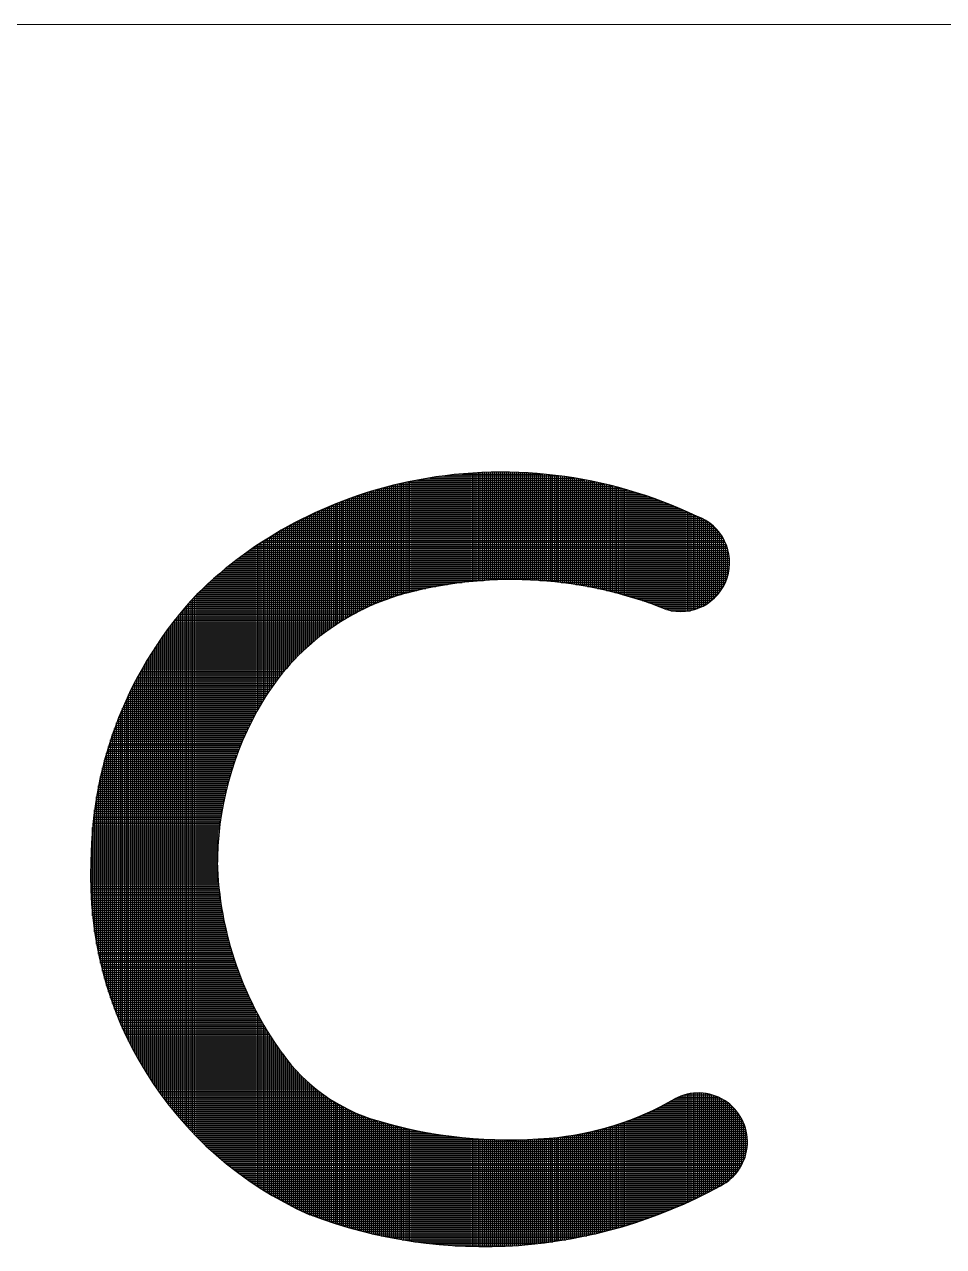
# Model space of a CAD drawing. Header units: inches. Extents: x 1128 to 1969, y -3 to 591.
# Drawn here: x 1824.19 to 1832.13, y 96.87 to 107.43 of the extents above; entities that cross this region are included whole.
import ezdxf

# ---------------------------------------------------------------- set-up
doc = ezdxf.new("R2010")
doc.units = ezdxf.units.IN
doc.header["$MEASUREMENT"] = 0
doc.layers.add('BG 0 -1', color=7, linetype='Continuous')
doc.layers.add('BG ÇÑ±¹Áö¿ª³\xad¹æ±â¼úÁÖ½ÄÈ¸»ç CI', color=7, linetype='Continuous')

msp = doc.modelspace()

# ---------------------------------------------------------------- linework, layer by layer
at = {"layer": 'BG 0 -1', "color": 7, "linetype": 'Continuous', "lineweight": 9}
msp.add_line((1795.093, 107.434), (1944.36, 107.434), dxfattribs=at)
at = {"layer": 'BG ÇÑ±¹Áö¿ª³\xad¹æ±â¼úÁÖ½ÄÈ¸»ç CI', "color": 242, "linetype": 'Continuous', "lineweight": 25, "true_color": 0xd51c29}
for p, q in [((1827.541, 102.532), (1827.541, 103.487)), ((1827.558, 102.536), (1827.558, 103.49)), ((1827.576, 102.541), (1827.576, 103.494)), ((1827.593, 103.497), (1829.038, 103.497)), ((1827.593, 102.545), (1827.593, 103.497)), ((1827.61, 102.549), (1827.61, 103.5)), ((1827.628, 102.553), (1827.628, 103.503)), ((1827.645, 102.556), (1827.645, 103.506)), ((1827.662, 102.56), (1827.662, 103.509)), ((1827.68, 102.564), (1827.68, 103.512)), ((1827.693, 103.514), (1828.939, 103.514)), ((1827.697, 102.567), (1827.697, 103.515)), ((1827.714, 102.571), (1827.714, 103.518)), ((1827.732, 102.574), (1827.732, 103.521)), ((1827.749, 102.577), (1827.749, 103.523)), ((1827.767, 102.58), (1827.767, 103.526)), ((1827.784, 102.583), (1827.784, 103.528)), ((1827.801, 102.586), (1827.801, 103.53)), ((1827.813, 103.532), (1828.819, 103.532)), ((1827.819, 102.589), (1827.819, 103.533)), ((1827.836, 102.592), (1827.836, 103.535)), ((1827.853, 102.595), (1827.853, 103.537)), ((1827.871, 102.598), (1827.871, 103.539)), ((1827.888, 102.6), (1827.888, 103.541)), ((1827.905, 102.603), (1827.905, 103.543)), ((1827.923, 102.605), (1827.923, 103.545)), ((1827.94, 102.607), (1827.94, 103.546)), ((1827.958, 102.609), (1827.958, 103.548)), ((1827.972, 103.549), (1828.659, 103.549)), ((1827.975, 102.612), (1827.975, 103.549)), ((1827.992, 102.614), (1827.992, 103.551)), ((1828.01, 102.616), (1828.01, 103.552)), ((1828.027, 102.617), (1828.027, 103.554)), ((1828.044, 102.619), (1828.044, 103.555)), ((1828.062, 102.621), (1828.062, 103.556)), ((1828.079, 102.623), (1828.079, 103.557)), ((1828.096, 102.624), (1828.096, 103.558)), ((1828.114, 102.626), (1828.114, 103.559)), ((1828.131, 102.627), (1828.131, 103.56)), ((1828.149, 102.628), (1828.149, 103.561)), ((1828.166, 102.629), (1828.166, 103.561)), ((1828.183, 102.63), (1828.183, 103.562)), ((1828.201, 102.631), (1828.201, 103.563)), ((1828.218, 102.632), (1828.218, 103.563)), ((1828.235, 102.633), (1828.235, 103.563)), ((1828.253, 102.634), (1828.253, 103.564)), ((1828.27, 102.635), (1828.27, 103.564)), ((1828.287, 102.635), (1828.287, 103.564)), ((1828.305, 102.636), (1828.305, 103.564)), ((1828.322, 102.636), (1828.322, 103.564)), ((1828.34, 102.637), (1828.34, 103.564)), ((1828.357, 102.637), (1828.357, 103.564)), ((1828.374, 102.637), (1828.374, 103.564)), ((1828.392, 102.637), (1828.392, 103.564)), ((1828.409, 102.637), (1828.409, 103.563)), ((1828.426, 102.637), (1828.426, 103.563)), ((1828.444, 102.637), (1828.444, 103.562)), ((1828.461, 102.637), (1828.461, 103.562)), ((1828.478, 102.636), (1828.478, 103.561)), ((1828.496, 102.636), (1828.496, 103.56)), ((1828.513, 102.635), (1828.513, 103.559)), ((1828.531, 102.635), (1828.531, 103.558)), ((1828.548, 102.634), (1828.548, 103.557)), ((1828.565, 102.633), (1828.565, 103.556)), ((1828.583, 102.633), (1828.583, 103.555)), ((1828.6, 102.632), (1828.6, 103.554)), ((1828.617, 102.631), (1828.617, 103.553)), ((1828.635, 102.629), (1828.635, 103.551)), ((1828.652, 102.628), (1828.652, 103.55)), ((1828.669, 102.627), (1828.669, 103.548)), ((1828.687, 102.626), (1828.687, 103.547)), ((1828.704, 102.624), (1828.704, 103.545)), ((1828.722, 102.623), (1828.722, 103.543)), ((1828.739, 102.621), (1828.739, 103.541)), ((1828.756, 102.619), (1828.756, 103.539)), ((1828.774, 102.618), (1828.774, 103.537)), ((1828.791, 102.616), (1828.791, 103.535)), ((1828.808, 102.614), (1828.808, 103.533)), ((1828.826, 102.612), (1828.826, 103.531)), ((1828.843, 102.61), (1828.843, 103.529)), ((1828.86, 102.608), (1828.86, 103.526)), ((1828.878, 102.605), (1828.878, 103.524)), ((1828.895, 102.603), (1828.895, 103.521)), ((1828.913, 102.6), (1828.913, 103.519)), ((1828.93, 102.598), (1828.93, 103.516)), ((1828.947, 102.595), (1828.947, 103.513)), ((1828.965, 102.593), (1828.965, 103.51)), ((1828.982, 102.59), (1828.982, 103.507)), ((1828.999, 102.587), (1828.999, 103.504)), ((1829.017, 102.584), (1829.017, 103.501)), ((1829.034, 102.581), (1829.034, 103.498)), ((1829.052, 102.578), (1829.052, 103.495)), ((1829.069, 102.574), (1829.069, 103.491)), ((1829.086, 102.571), (1829.086, 103.488)), ((1827.141, 102.392), (1827.141, 103.385)), ((1827.159, 102.4), (1827.159, 103.39)), ((1827.168, 103.393), (1829.462, 103.393)), ((1827.176, 102.408), (1827.176, 103.395)), ((1827.194, 102.415), (1827.194, 103.401)), ((1827.211, 102.423), (1827.211, 103.406)), ((1827.226, 103.41), (1829.404, 103.41)), ((1827.228, 102.43), (1827.228, 103.411)), ((1827.246, 102.437), (1827.246, 103.416)), ((1827.263, 102.444), (1827.263, 103.421)), ((1827.28, 102.451), (1827.28, 103.426)), ((1827.288, 103.428), (1829.342, 103.428)), ((1827.298, 102.458), (1827.298, 103.43)), ((1827.315, 102.464), (1827.315, 103.435)), ((1827.332, 102.47), (1827.332, 103.439)), ((1827.35, 102.476), (1827.35, 103.444)), ((1827.354, 103.445), (1829.275, 103.445)), ((1827.367, 102.482), (1827.367, 103.448)), ((1827.385, 102.488), (1827.385, 103.452)), ((1827.402, 102.494), (1827.402, 103.457)), ((1827.419, 102.499), (1827.419, 103.461)), ((1827.426, 103.462), (1829.204, 103.462)), ((1827.437, 102.504), (1827.437, 103.465)), ((1827.454, 102.509), (1827.454, 103.469)), ((1827.471, 102.514), (1827.471, 103.472)), ((1827.489, 102.519), (1827.489, 103.476)), ((1827.506, 103.48), (1829.126, 103.48)), ((1827.506, 102.523), (1827.506, 103.48)), ((1827.523, 102.528), (1827.523, 103.483)), ((1829.104, 102.568), (1829.104, 103.484)), ((1829.121, 102.564), (1829.121, 103.481)), ((1829.138, 102.561), (1829.138, 103.477)), ((1829.156, 102.557), (1829.156, 103.473)), ((1829.173, 102.553), (1829.173, 103.469)), ((1829.19, 102.549), (1829.19, 103.465)), ((1829.208, 102.545), (1829.208, 103.461)), ((1829.225, 102.541), (1829.225, 103.457)), ((1829.243, 102.537), (1829.243, 103.453)), ((1829.26, 102.533), (1829.26, 103.449)), ((1829.277, 102.528), (1829.277, 103.445)), ((1829.295, 102.524), (1829.295, 103.44)), ((1829.312, 102.52), (1829.312, 103.436)), ((1829.329, 102.515), (1829.329, 103.431)), ((1829.347, 102.51), (1829.347, 103.426)), ((1829.364, 102.505), (1829.364, 103.422)), ((1829.381, 102.501), (1829.381, 103.417)), ((1829.399, 102.496), (1829.399, 103.412)), ((1829.416, 102.49), (1829.416, 103.407)), ((1829.434, 102.485), (1829.434, 103.402)), ((1829.451, 102.48), (1829.451, 103.396)), ((1829.468, 102.475), (1829.468, 103.391)), ((1829.486, 102.469), (1829.486, 103.386)), ((1829.503, 102.464), (1829.503, 103.38)), ((1826.846, 102.222), (1826.846, 103.277)), ((1826.864, 102.234), (1826.864, 103.284)), ((1826.875, 103.289), (1829.76, 103.289)), ((1826.881, 102.245), (1826.881, 103.291)), ((1826.898, 102.257), (1826.898, 103.298)), ((1826.916, 102.268), (1826.916, 103.305)), ((1826.919, 103.306), (1829.715, 103.306)), ((1826.933, 102.279), (1826.933, 103.312)), ((1826.95, 102.289), (1826.95, 103.318)), ((1826.964, 103.323), (1829.669, 103.323)), ((1826.968, 102.3), (1826.968, 103.325)), ((1826.985, 102.31), (1826.985, 103.331)), ((1827.002, 102.32), (1827.002, 103.337)), ((1827.012, 103.341), (1829.621, 103.341)), ((1827.02, 102.33), (1827.02, 103.344)), ((1827.037, 102.339), (1827.037, 103.35)), ((1827.055, 102.348), (1827.055, 103.356)), ((1827.061, 103.358), (1829.57, 103.358)), ((1827.072, 102.357), (1827.072, 103.362)), ((1827.089, 102.366), (1827.089, 103.368)), ((1827.107, 102.375), (1827.107, 103.373)), ((1827.113, 103.376), (1829.518, 103.376)), ((1827.124, 102.384), (1827.124, 103.379)), ((1829.52, 102.458), (1829.52, 103.375)), ((1829.538, 102.452), (1829.538, 103.369)), ((1829.555, 102.446), (1829.555, 103.363)), ((1829.572, 102.44), (1829.572, 103.357)), ((1829.59, 102.434), (1829.59, 103.352)), ((1829.607, 102.428), (1829.607, 103.346)), ((1829.625, 102.422), (1829.625, 103.339)), ((1829.642, 102.416), (1829.642, 103.333)), ((1829.659, 102.409), (1829.659, 103.327)), ((1829.677, 102.403), (1829.677, 103.321)), ((1829.694, 102.396), (1829.694, 103.314)), ((1829.711, 102.389), (1829.711, 103.308)), ((1829.729, 102.382), (1829.729, 103.301)), ((1829.746, 102.376), (1829.746, 103.294)), ((1829.763, 102.372), (1829.763, 103.287)), ((1829.781, 102.368), (1829.781, 103.28)), ((1826.62, 102.041), (1826.62, 103.175)), ((1826.638, 102.057), (1826.638, 103.183)), ((1826.641, 103.185), (1829.999, 103.185)), ((1826.655, 102.072), (1826.655, 103.192)), ((1826.673, 102.088), (1826.673, 103.2)), ((1826.677, 103.202), (1829.962, 103.202)), ((1826.69, 102.102), (1826.69, 103.208)), ((1826.707, 102.117), (1826.707, 103.216)), ((1826.714, 103.219), (1829.924, 103.219)), ((1826.725, 102.131), (1826.725, 103.224)), ((1826.742, 102.145), (1826.742, 103.232)), ((1826.752, 103.237), (1829.885, 103.237)), ((1826.759, 102.158), (1826.759, 103.24)), ((1826.777, 102.172), (1826.777, 103.247)), ((1826.792, 103.254), (1829.845, 103.254)), ((1826.794, 102.185), (1826.794, 103.255)), ((1826.811, 102.197), (1826.811, 103.262)), ((1826.829, 102.21), (1826.829, 103.27)), ((1826.833, 103.271), (1829.803, 103.271)), ((1829.798, 102.365), (1829.798, 103.273)), ((1829.816, 102.363), (1829.816, 103.266)), ((1829.833, 102.361), (1829.833, 103.259)), ((1829.85, 102.36), (1829.85, 103.252)), ((1829.868, 102.36), (1829.868, 103.244)), ((1829.885, 102.361), (1829.885, 103.237)), ((1829.902, 102.362), (1829.902, 103.229)), ((1829.92, 102.364), (1829.92, 103.221)), ((1829.937, 102.367), (1829.937, 103.213)), ((1829.954, 102.37), (1829.954, 103.206)), ((1829.972, 102.375), (1829.972, 103.197)), ((1829.989, 102.38), (1829.989, 103.189)), ((1830.007, 102.386), (1830.007, 103.181)), ((1830.024, 102.392), (1830.024, 103.175)), ((1826.412, 103.063), (1830.18, 103.063)), ((1826.412, 101.819), (1826.412, 103.063)), ((1826.429, 101.84), (1826.429, 103.073)), ((1826.442, 103.08), (1830.164, 103.08)), ((1826.447, 101.86), (1826.447, 103.083)), ((1826.464, 101.881), (1826.464, 103.093)), ((1826.473, 103.098), (1830.146, 103.098)), ((1826.482, 101.9), (1826.482, 103.102)), ((1826.499, 101.919), (1826.499, 103.112)), ((1826.505, 103.115), (1830.125, 103.115)), ((1826.516, 101.938), (1826.516, 103.121)), ((1826.534, 101.956), (1826.534, 103.13)), ((1826.538, 103.132), (1830.102, 103.132)), ((1826.551, 101.974), (1826.551, 103.139)), ((1826.568, 101.991), (1826.568, 103.148)), ((1826.571, 103.15), (1830.074, 103.15)), ((1826.586, 102.008), (1826.586, 103.157)), ((1826.603, 102.025), (1826.603, 103.166)), ((1826.606, 103.167), (1830.041, 103.167)), ((1830.041, 102.4), (1830.041, 103.167)), ((1830.059, 102.409), (1830.059, 103.158)), ((1830.076, 102.418), (1830.076, 103.149)), ((1830.093, 102.429), (1830.093, 103.138)), ((1830.111, 102.441), (1830.111, 103.126)), ((1830.128, 102.454), (1830.128, 103.113)), ((1830.145, 102.469), (1830.145, 103.098)), ((1830.163, 102.486), (1830.163, 103.081)), ((1826.242, 102.959), (1830.247, 102.959)), ((1826.256, 101.596), (1826.256, 102.968)), ((1826.269, 102.976), (1830.239, 102.976)), ((1826.273, 101.624), (1826.273, 102.979)), ((1826.291, 101.651), (1826.291, 102.99)), ((1826.297, 102.994), (1830.23, 102.994)), ((1826.308, 101.678), (1826.308, 103.001)), ((1826.325, 103.011), (1830.219, 103.011)), ((1826.325, 101.703), (1826.325, 103.011)), ((1826.343, 101.727), (1826.343, 103.022)), ((1826.353, 103.028), (1830.207, 103.028)), ((1826.36, 101.751), (1826.36, 103.032)), ((1826.377, 101.774), (1826.377, 103.043)), ((1826.382, 103.046), (1830.194, 103.046)), ((1826.395, 101.797), (1826.395, 103.053)), ((1830.18, 102.504), (1830.18, 103.063)), ((1830.198, 102.525), (1830.198, 103.042)), ((1830.215, 102.55), (1830.215, 103.017)), ((1830.232, 102.578), (1830.232, 102.989)), ((1826.091, 102.855), (1830.279, 102.855)), ((1826.1, 101.3), (1826.1, 102.861)), ((1826.115, 102.872), (1830.276, 102.872)), ((1826.117, 101.337), (1826.117, 102.873)), ((1826.134, 101.374), (1826.134, 102.886)), ((1826.14, 102.889), (1830.272, 102.889)), ((1826.152, 101.409), (1826.152, 102.898)), ((1826.165, 102.907), (1830.267, 102.907)), ((1826.169, 101.443), (1826.169, 102.91)), ((1826.186, 101.475), (1826.186, 102.922)), ((1826.19, 102.924), (1830.261, 102.924)), ((1826.204, 101.507), (1826.204, 102.933)), ((1826.216, 102.941), (1830.255, 102.941)), ((1826.221, 101.538), (1826.221, 102.945)), ((1826.238, 101.567), (1826.238, 102.956)), ((1830.25, 102.614), (1830.25, 102.953)), ((1830.267, 102.661), (1830.267, 102.906)), ((1825.954, 102.75), (1830.284, 102.75)), ((1825.961, 100.918), (1825.961, 102.756)), ((1825.976, 102.768), (1830.285, 102.768)), ((1825.978, 100.977), (1825.978, 102.769)), ((1825.995, 101.032), (1825.995, 102.783)), ((1825.998, 102.785), (1830.285, 102.785)), ((1826.013, 101.083), (1826.013, 102.796)), ((1826.021, 102.803), (1830.285, 102.803)), ((1826.03, 101.131), (1826.03, 102.81)), ((1826.044, 102.82), (1830.284, 102.82)), ((1826.047, 101.176), (1826.047, 102.823)), ((1826.065, 101.219), (1826.065, 102.836)), ((1826.067, 102.837), (1830.282, 102.837)), ((1826.082, 101.26), (1826.082, 102.848)), ((1830.284, 102.757), (1830.284, 102.811)), ((1825.83, 102.646), (1830.262, 102.646)), ((1825.839, 97.674), (1825.839, 102.655)), ((1825.85, 102.664), (1830.268, 102.664)), ((1825.856, 97.659), (1825.856, 102.67)), ((1825.87, 102.681), (1830.273, 102.681)), ((1825.874, 100.471), (1825.874, 102.684)), ((1825.89, 102.698), (1830.277, 102.698)), ((1825.891, 100.601), (1825.891, 102.699)), ((1825.909, 100.7), (1825.909, 102.713)), ((1825.911, 102.716), (1830.28, 102.716)), ((1825.926, 100.782), (1825.926, 102.728)), ((1825.933, 102.733), (1830.282, 102.733)), ((1825.943, 100.853), (1825.943, 102.742)), ((1825.715, 102.542), (1827.582, 102.542)), ((1825.718, 97.787), (1825.718, 102.544)), ((1825.734, 102.559), (1827.659, 102.559)), ((1825.735, 97.77), (1825.735, 102.561)), ((1825.752, 102.577), (1827.747, 102.577)), ((1825.752, 97.753), (1825.752, 102.577)), ((1825.77, 97.737), (1825.77, 102.593)), ((1825.771, 102.594), (1827.848, 102.594)), ((1825.787, 97.721), (1825.787, 102.608)), ((1825.79, 102.612), (1827.974, 102.612)), ((1825.804, 97.705), (1825.804, 102.624)), ((1825.81, 102.629), (1828.159, 102.629)), ((1825.822, 97.689), (1825.822, 102.639)), ((1828.644, 102.629), (1830.256, 102.629)), ((1828.829, 102.612), (1830.249, 102.612)), ((1828.955, 102.594), (1830.241, 102.594)), ((1829.056, 102.577), (1830.231, 102.577)), ((1829.144, 102.559), (1830.221, 102.559)), ((1829.221, 102.542), (1830.21, 102.542)), ((1825.613, 97.894), (1825.613, 102.434)), ((1825.616, 102.438), (1827.247, 102.438)), ((1825.631, 97.875), (1825.631, 102.454)), ((1825.632, 102.455), (1827.291, 102.455)), ((1825.648, 102.473), (1827.339, 102.473)), ((1825.648, 97.857), (1825.648, 102.473)), ((1825.663, 102.49), (1827.39, 102.49)), ((1825.665, 97.839), (1825.665, 102.492)), ((1825.679, 102.507), (1827.447, 102.507)), ((1825.683, 97.821), (1825.683, 102.511)), ((1825.697, 102.525), (1827.511, 102.525)), ((1825.7, 97.804), (1825.7, 102.528)), ((1829.292, 102.525), (1830.197, 102.525)), ((1829.357, 102.507), (1830.183, 102.507)), ((1829.418, 102.49), (1830.167, 102.49)), ((1829.475, 102.473), (1830.149, 102.473)), ((1829.529, 102.455), (1830.129, 102.455)), ((1829.58, 102.438), (1830.106, 102.438)), ((1825.527, 97.991), (1825.527, 102.332)), ((1825.528, 102.334), (1827.027, 102.334)), ((1825.542, 102.351), (1827.06, 102.351)), ((1825.544, 97.971), (1825.544, 102.353)), ((1825.557, 102.368), (1827.093, 102.368)), ((1825.561, 97.951), (1825.561, 102.374)), ((1825.571, 102.386), (1827.129, 102.386)), ((1825.579, 97.932), (1825.579, 102.394)), ((1825.586, 102.403), (1827.166, 102.403)), ((1825.596, 97.913), (1825.596, 102.414)), ((1825.601, 102.421), (1827.205, 102.421)), ((1829.629, 102.421), (1830.08, 102.421)), ((1829.675, 102.403), (1830.048, 102.403)), ((1829.72, 102.386), (1830.007, 102.386)), ((1829.778, 102.368), (1829.946, 102.368)), ((1825.44, 98.097), (1825.44, 102.22)), ((1825.447, 102.229), (1826.857, 102.229)), ((1825.457, 98.075), (1825.457, 102.243)), ((1825.46, 102.247), (1826.883, 102.247)), ((1825.473, 102.264), (1826.91, 102.264)), ((1825.474, 98.054), (1825.474, 102.266)), ((1825.487, 102.282), (1826.938, 102.282)), ((1825.492, 98.032), (1825.492, 102.288)), ((1825.5, 102.299), (1826.967, 102.299)), ((1825.509, 98.012), (1825.509, 102.31)), ((1825.514, 102.316), (1826.996, 102.316)), ((1825.37, 98.189), (1825.37, 102.123)), ((1825.372, 102.125), (1826.718, 102.125)), ((1825.384, 102.143), (1826.739, 102.143)), ((1825.388, 98.166), (1825.388, 102.148)), ((1825.396, 102.16), (1826.762, 102.16)), ((1825.405, 98.142), (1825.405, 102.173)), ((1825.408, 102.177), (1826.785, 102.177)), ((1825.421, 102.195), (1826.808, 102.195)), ((1825.422, 98.12), (1825.422, 102.197)), ((1825.434, 102.212), (1826.832, 102.212)), ((1825.301, 98.289), (1825.301, 102.019)), ((1825.302, 102.021), (1826.599, 102.021)), ((1825.313, 102.038), (1826.618, 102.038)), ((1825.318, 98.263), (1825.318, 102.046)), ((1825.325, 102.056), (1826.637, 102.056)), ((1825.336, 102.073), (1826.656, 102.073)), ((1825.336, 98.238), (1825.336, 102.072)), ((1825.348, 102.091), (1826.676, 102.091)), ((1825.353, 98.213), (1825.353, 102.098)), ((1825.36, 102.108), (1826.697, 102.108)), ((1825.231, 98.397), (1825.231, 101.905)), ((1825.238, 101.917), (1826.497, 101.917)), ((1825.248, 101.934), (1826.513, 101.934)), ((1825.249, 98.369), (1825.249, 101.935)), ((1825.259, 101.952), (1826.529, 101.952)), ((1825.266, 98.342), (1825.266, 101.963)), ((1825.269, 101.969), (1826.546, 101.969)), ((1825.28, 101.986), (1826.563, 101.986)), ((1825.283, 98.315), (1825.283, 101.992)), ((1825.291, 102.004), (1826.581, 102.004)), ((1825.179, 101.813), (1826.407, 101.813)), ((1825.179, 98.485), (1825.179, 101.813)), ((1825.189, 101.83), (1826.421, 101.83)), ((1825.197, 98.455), (1825.197, 101.845)), ((1825.198, 101.847), (1826.436, 101.847)), ((1825.208, 101.865), (1826.451, 101.865)), ((1825.214, 98.426), (1825.214, 101.875)), ((1825.218, 101.882), (1826.466, 101.882)), ((1825.228, 101.9), (1826.481, 101.9)), ((1825.116, 101.691), (1826.317, 101.691)), ((1825.125, 101.709), (1826.329, 101.709)), ((1825.127, 98.581), (1825.127, 101.713)), ((1825.133, 101.726), (1826.342, 101.726)), ((1825.142, 101.743), (1826.354, 101.743)), ((1825.144, 98.548), (1825.144, 101.748)), ((1825.151, 101.761), (1826.367, 101.761)), ((1825.16, 101.778), (1826.38, 101.778)), ((1825.162, 98.516), (1825.162, 101.781)), ((1825.17, 101.795), (1826.394, 101.795)), ((1825.067, 101.587), (1826.25, 101.587)), ((1825.075, 98.684), (1825.075, 101.605)), ((1825.075, 101.604), (1826.261, 101.604)), ((1825.083, 101.622), (1826.271, 101.622)), ((1825.091, 101.639), (1826.283, 101.639)), ((1825.092, 98.649), (1825.092, 101.642)), ((1825.099, 101.656), (1826.294, 101.656)), ((1825.108, 101.674), (1826.305, 101.674)), ((1825.11, 98.614), (1825.11, 101.678)), ((1825.022, 101.483), (1826.19, 101.483)), ((1825.023, 98.799), (1825.023, 101.485)), ((1825.029, 101.5), (1826.2, 101.5)), ((1825.036, 101.518), (1826.21, 101.518)), ((1825.04, 98.759), (1825.04, 101.527)), ((1825.044, 101.535), (1826.22, 101.535)), ((1825.051, 101.552), (1826.23, 101.552)), ((1825.058, 98.721), (1825.058, 101.566)), ((1825.059, 101.57), (1826.24, 101.57)), ((1824.981, 101.379), (1826.137, 101.379)), ((1824.988, 98.883), (1824.988, 101.398)), ((1824.988, 101.396), (1826.145, 101.396)), ((1824.994, 101.413), (1826.154, 101.413)), ((1825.001, 101.431), (1826.163, 101.431)), ((1825.006, 98.84), (1825.006, 101.442)), ((1825.008, 101.448), (1826.172, 101.448)), ((1825.015, 101.465), (1826.181, 101.465)), ((1824.944, 101.274), (1826.088, 101.274)), ((1824.95, 101.292), (1826.096, 101.292)), ((1824.953, 98.974), (1824.953, 101.302)), ((1824.956, 101.309), (1826.104, 101.309)), ((1824.962, 101.327), (1826.112, 101.327)), ((1824.968, 101.344), (1826.12, 101.344)), ((1824.971, 98.927), (1824.971, 101.351)), ((1824.975, 101.361), (1826.128, 101.361)), ((1824.911, 101.17), (1826.045, 101.17)), ((1824.916, 101.188), (1826.052, 101.188)), ((1824.919, 99.075), (1824.919, 101.196)), ((1824.921, 101.205), (1826.059, 101.205)), ((1824.927, 101.222), (1826.066, 101.222)), ((1824.933, 101.24), (1826.073, 101.24)), ((1824.936, 99.023), (1824.936, 101.251)), ((1824.938, 101.257), (1826.081, 101.257)), ((1824.881, 101.066), (1826.007, 101.066)), ((1824.884, 99.189), (1824.884, 101.077)), ((1824.886, 101.083), (1826.013, 101.083)), ((1824.891, 101.101), (1826.019, 101.101)), ((1824.896, 101.118), (1826.026, 101.118)), ((1824.901, 99.13), (1824.901, 101.138)), ((1824.901, 101.136), (1826.032, 101.136)), ((1824.906, 101.153), (1826.039, 101.153)), ((1824.855, 100.962), (1825.973, 100.962)), ((1824.859, 100.979), (1825.979, 100.979)), ((1824.863, 100.997), (1825.984, 100.997)), ((1824.867, 99.253), (1824.867, 101.01)), ((1824.868, 101.014), (1825.99, 101.014)), ((1824.872, 101.031), (1825.995, 101.031)), ((1824.877, 101.049), (1826.001, 101.049)), ((1824.832, 99.4), (1824.832, 100.855)), ((1824.833, 100.858), (1825.944, 100.858)), ((1824.836, 100.875), (1825.949, 100.875)), ((1824.84, 100.892), (1825.954, 100.892)), ((1824.843, 100.91), (1825.958, 100.91)), ((1824.847, 100.927), (1825.963, 100.927)), ((1824.849, 99.322), (1824.849, 100.936)), ((1824.851, 100.945), (1825.968, 100.945)), ((1824.813, 100.754), (1825.92, 100.754)), ((1824.815, 99.488), (1824.815, 100.761)), ((1824.816, 100.771), (1825.923, 100.771)), ((1824.819, 100.788), (1825.927, 100.788)), ((1824.823, 100.806), (1825.931, 100.806)), ((1824.826, 100.823), (1825.936, 100.823)), ((1824.829, 100.84), (1825.94, 100.84)), ((1824.797, 100.649), (1825.899, 100.649)), ((1824.797, 99.593), (1824.797, 100.648)), ((1824.8, 100.667), (1825.902, 100.667)), ((1824.802, 100.684), (1825.906, 100.684)), ((1824.805, 100.701), (1825.909, 100.701)), ((1824.808, 100.719), (1825.912, 100.719)), ((1824.81, 100.736), (1825.916, 100.736)), ((1824.785, 100.545), (1825.883, 100.545)), ((1824.787, 100.563), (1825.885, 100.563)), ((1824.789, 100.58), (1825.888, 100.58)), ((1824.791, 100.597), (1825.891, 100.597)), ((1824.793, 100.615), (1825.893, 100.615)), ((1824.795, 100.632), (1825.896, 100.632)), ((1824.774, 100.424), (1825.869, 100.424)), ((1824.775, 100.441), (1825.871, 100.441)), ((1824.777, 100.458), (1825.872, 100.458)), ((1824.778, 100.476), (1825.874, 100.476)), ((1824.78, 99.731), (1824.78, 100.494)), ((1824.78, 100.493), (1825.876, 100.493)), ((1824.781, 100.51), (1825.878, 100.51)), ((1824.783, 100.528), (1825.881, 100.528)), ((1824.769, 100.337), (1825.862, 100.337)), ((1824.769, 100.319), (1825.861, 100.319)), ((1824.77, 100.354), (1825.864, 100.354)), ((1824.771, 100.371), (1825.865, 100.371)), ((1824.772, 100.389), (1825.866, 100.389)), ((1824.773, 100.406), (1825.867, 100.406)), ((1824.766, 100.233), (1825.857, 100.233)), ((1824.766, 100.215), (1825.857, 100.215)), ((1824.767, 100.285), (1825.86, 100.285)), ((1824.767, 100.267), (1825.859, 100.267)), ((1824.767, 100.25), (1825.857, 100.25)), ((1824.768, 100.302), (1825.861, 100.302)), ((1825.857, 100.25), (1825.859, 100.25)), ((1825.857, 100.233), (1825.858, 100.233)), ((1824.763, 100.111), (1825.862, 100.111)), ((1824.764, 100.146), (1825.86, 100.146)), ((1824.764, 100.128), (1825.861, 100.128)), ((1824.765, 100.18), (1825.857, 100.18)), ((1824.765, 100.163), (1825.858, 100.163)), ((1824.766, 100.198), (1825.857, 100.198)), ((1825.858, 100.163), (1825.859, 100.163)), ((1824.763, 100.094), (1825.863, 100.094)), ((1824.763, 100.076), (1825.864, 100.076)), ((1824.763, 100.059), (1825.865, 100.059)), ((1824.763, 100.042), (1825.866, 100.042)), ((1824.763, 100.024), (1825.868, 100.024)), ((1824.763, 100.007), (1825.869, 100.007)), ((1824.764, 99.989), (1825.871, 99.989)), ((1824.764, 99.972), (1825.873, 99.972)), ((1824.765, 99.955), (1825.875, 99.955)), ((1824.765, 99.937), (1825.877, 99.937)), ((1824.766, 99.92), (1825.879, 99.92)), ((1824.767, 99.903), (1825.881, 99.903)), ((1825.874, 97.644), (1825.874, 99.963)), ((1824.768, 99.885), (1825.883, 99.885)), ((1824.769, 99.868), (1825.886, 99.868)), ((1824.77, 99.851), (1825.888, 99.851)), ((1824.771, 99.833), (1825.891, 99.833)), ((1824.772, 99.816), (1825.893, 99.816)), ((1824.774, 99.798), (1825.896, 99.798)), ((1825.891, 97.629), (1825.891, 99.83)), ((1824.775, 99.781), (1825.899, 99.781)), ((1824.777, 99.764), (1825.902, 99.764)), ((1824.778, 99.746), (1825.905, 99.746)), ((1824.78, 99.729), (1825.909, 99.729)), ((1824.782, 99.712), (1825.912, 99.712)), ((1824.784, 99.694), (1825.915, 99.694)), ((1825.909, 97.614), (1825.909, 99.729)), ((1824.786, 99.677), (1825.919, 99.677)), ((1824.788, 99.66), (1825.923, 99.66)), ((1824.79, 99.642), (1825.926, 99.642)), ((1824.793, 99.625), (1825.93, 99.625)), ((1824.795, 99.607), (1825.934, 99.607)), ((1824.798, 99.59), (1825.938, 99.59)), ((1825.926, 97.6), (1825.926, 99.644)), ((1824.8, 99.573), (1825.942, 99.573)), ((1824.803, 99.555), (1825.947, 99.555)), ((1824.806, 99.538), (1825.951, 99.538)), ((1824.809, 99.521), (1825.956, 99.521)), ((1824.812, 99.503), (1825.96, 99.503)), ((1824.815, 99.486), (1825.965, 99.486)), ((1825.943, 97.586), (1825.943, 99.57)), ((1825.961, 97.572), (1825.961, 99.502)), ((1824.818, 99.469), (1825.97, 99.469)), ((1824.821, 99.451), (1825.975, 99.451)), ((1824.825, 99.434), (1825.98, 99.434)), ((1824.828, 99.416), (1825.985, 99.416)), ((1824.832, 99.399), (1825.991, 99.399)), ((1824.836, 99.382), (1825.996, 99.382)), ((1825.978, 97.558), (1825.978, 99.441)), ((1825.995, 97.545), (1825.995, 99.384)), ((1824.84, 99.364), (1826.002, 99.364)), ((1824.844, 99.347), (1826.007, 99.347)), ((1824.848, 99.33), (1826.013, 99.33)), ((1824.852, 99.312), (1826.019, 99.312)), ((1824.856, 99.295), (1826.025, 99.295)), ((1824.86, 99.278), (1826.031, 99.278)), ((1826.013, 97.531), (1826.013, 99.331)), ((1826.03, 97.518), (1826.03, 99.281)), ((1824.865, 99.26), (1826.038, 99.26)), ((1824.869, 99.243), (1826.044, 99.243)), ((1824.874, 99.225), (1826.051, 99.225)), ((1824.879, 99.208), (1826.057, 99.208)), ((1824.884, 99.191), (1826.064, 99.191)), ((1824.889, 99.173), (1826.071, 99.173)), ((1824.894, 99.156), (1826.078, 99.156)), ((1826.047, 97.505), (1826.047, 99.234)), ((1826.065, 97.492), (1826.065, 99.189)), ((1824.899, 99.139), (1826.085, 99.139)), ((1824.904, 99.121), (1826.092, 99.121)), ((1824.91, 99.104), (1826.1, 99.104)), ((1824.915, 99.087), (1826.107, 99.087)), ((1824.921, 99.069), (1826.115, 99.069)), ((1824.926, 99.052), (1826.123, 99.052)), ((1826.082, 97.48), (1826.082, 99.146)), ((1826.1, 97.467), (1826.1, 99.105)), ((1826.117, 97.455), (1826.117, 99.065)), ((1824.932, 99.034), (1826.131, 99.034)), ((1824.938, 99.017), (1826.139, 99.017)), ((1824.944, 99), (1826.147, 99)), ((1824.951, 98.982), (1826.156, 98.982)), ((1824.957, 98.965), (1826.164, 98.965)), ((1824.963, 98.948), (1826.173, 98.948)), ((1826.134, 97.443), (1826.134, 99.027)), ((1826.152, 97.431), (1826.152, 98.99)), ((1826.169, 97.419), (1826.169, 98.955)), ((1824.97, 98.93), (1826.181, 98.93)), ((1824.976, 98.913), (1826.19, 98.913)), ((1824.983, 98.896), (1826.199, 98.896)), ((1824.99, 98.878), (1826.209, 98.878)), ((1824.997, 98.861), (1826.218, 98.861)), ((1825.004, 98.843), (1826.228, 98.843)), ((1826.186, 97.408), (1826.186, 98.921)), ((1826.204, 97.396), (1826.204, 98.887)), ((1826.221, 97.385), (1826.221, 98.855)), ((1825.011, 98.826), (1826.237, 98.826)), ((1825.019, 98.809), (1826.247, 98.809)), ((1825.026, 98.791), (1826.257, 98.791)), ((1825.034, 98.774), (1826.267, 98.774)), ((1825.042, 98.757), (1826.277, 98.757)), ((1825.049, 98.739), (1826.288, 98.739)), ((1826.238, 97.374), (1826.238, 98.824)), ((1826.256, 97.363), (1826.256, 98.793)), ((1826.273, 97.352), (1826.273, 98.764)), ((1826.291, 97.341), (1826.291, 98.735)), ((1825.057, 98.722), (1826.298, 98.722)), ((1825.066, 98.705), (1826.309, 98.705)), ((1825.074, 98.687), (1826.32, 98.687)), ((1825.082, 98.67), (1826.331, 98.67)), ((1825.091, 98.652), (1826.343, 98.652)), ((1825.099, 98.635), (1826.354, 98.635)), ((1826.308, 97.331), (1826.308, 98.707)), ((1826.325, 97.321), (1826.325, 98.679)), ((1826.343, 97.31), (1826.343, 98.652)), ((1825.108, 98.618), (1826.366, 98.618)), ((1825.117, 98.6), (1826.377, 98.6)), ((1825.126, 98.583), (1826.389, 98.583)), ((1825.135, 98.566), (1826.402, 98.566)), ((1825.144, 98.548), (1826.414, 98.548)), ((1825.154, 98.531), (1826.426, 98.531)), ((1826.36, 97.3), (1826.36, 98.626)), ((1826.377, 97.291), (1826.377, 98.6)), ((1826.395, 97.281), (1826.395, 98.575)), ((1826.412, 97.271), (1826.412, 98.551)), ((1826.429, 97.262), (1826.429, 98.527)), ((1825.163, 98.513), (1826.439, 98.513)), ((1825.173, 98.496), (1826.453, 98.496)), ((1825.183, 98.479), (1826.466, 98.479)), ((1825.193, 98.461), (1826.481, 98.461)), ((1825.203, 98.444), (1826.495, 98.444)), ((1825.213, 98.427), (1826.51, 98.427)), ((1826.447, 97.252), (1826.447, 98.504)), ((1826.464, 97.243), (1826.464, 98.482)), ((1826.482, 97.234), (1826.482, 98.46)), ((1826.499, 97.225), (1826.499, 98.44)), ((1826.516, 97.216), (1826.516, 98.42)), ((1825.224, 98.409), (1826.526, 98.409)), ((1825.235, 98.392), (1826.542, 98.392)), ((1825.245, 98.375), (1826.558, 98.375)), ((1825.256, 98.357), (1826.575, 98.357)), ((1825.267, 98.34), (1826.592, 98.34)), ((1825.279, 98.322), (1826.611, 98.322)), ((1826.534, 97.208), (1826.534, 98.401)), ((1826.551, 97.199), (1826.551, 98.382)), ((1826.568, 97.191), (1826.568, 98.364)), ((1826.586, 97.183), (1826.586, 98.346)), ((1826.603, 97.174), (1826.603, 98.33)), ((1826.62, 97.166), (1826.62, 98.313)), ((1825.29, 98.305), (1826.629, 98.305)), ((1825.301, 98.288), (1826.648, 98.288)), ((1825.313, 98.27), (1826.668, 98.27)), ((1825.325, 98.253), (1826.689, 98.253)), ((1825.337, 98.236), (1826.71, 98.236)), ((1825.349, 98.218), (1826.733, 98.218)), ((1826.638, 97.159), (1826.638, 98.297)), ((1826.655, 97.151), (1826.655, 98.282)), ((1826.673, 97.144), (1826.673, 98.267)), ((1826.69, 97.138), (1826.69, 98.252)), ((1826.707, 97.131), (1826.707, 98.238)), ((1826.725, 97.125), (1826.725, 98.225)), ((1826.742, 97.119), (1826.742, 98.211)), ((1825.362, 98.201), (1826.756, 98.201)), ((1825.374, 98.184), (1826.78, 98.184)), ((1825.387, 98.166), (1826.805, 98.166)), ((1825.4, 98.149), (1826.831, 98.149)), ((1825.413, 98.131), (1826.858, 98.131)), ((1825.427, 98.114), (1826.887, 98.114)), ((1826.759, 97.113), (1826.759, 98.198)), ((1826.777, 97.107), (1826.777, 98.186)), ((1826.794, 97.101), (1826.794, 98.174)), ((1826.811, 97.095), (1826.811, 98.162)), ((1826.829, 97.089), (1826.829, 98.15)), ((1826.846, 97.083), (1826.846, 98.139)), ((1826.864, 97.078), (1826.864, 98.128)), ((1826.881, 97.072), (1826.881, 98.118)), ((1826.898, 97.067), (1826.898, 98.107)), ((1829.729, 97.174), (1829.729, 98.103)), ((1829.746, 97.181), (1829.746, 98.113)), ((1829.749, 98.114), (1830.274, 98.114)), ((1829.763, 97.188), (1829.763, 98.122)), ((1829.781, 97.195), (1829.781, 98.132)), ((1829.781, 98.131), (1830.249, 98.131)), ((1829.798, 97.203), (1829.798, 98.141)), ((1829.811, 98.149), (1830.221, 98.149)), ((1829.816, 97.21), (1829.816, 98.151)), ((1829.833, 97.217), (1829.833, 98.16)), ((1829.846, 98.166), (1830.185, 98.166)), ((1829.85, 97.225), (1829.85, 98.168)), ((1829.868, 97.233), (1829.868, 98.175)), ((1829.885, 97.24), (1829.885, 98.181)), ((1829.894, 98.184), (1830.138, 98.184)), ((1829.902, 97.248), (1829.902, 98.186)), ((1829.92, 97.256), (1829.92, 98.19)), ((1829.937, 97.264), (1829.937, 98.194)), ((1829.954, 97.272), (1829.954, 98.197)), ((1829.972, 97.28), (1829.972, 98.199)), ((1829.989, 97.288), (1829.989, 98.201)), ((1829.993, 98.201), (1830.039, 98.201)), ((1830.007, 97.297), (1830.007, 98.201)), ((1830.024, 97.305), (1830.024, 98.201)), ((1830.041, 97.314), (1830.041, 98.201)), ((1830.059, 97.322), (1830.059, 98.199)), ((1830.076, 97.331), (1830.076, 98.197)), ((1830.093, 97.34), (1830.093, 98.194)), ((1830.111, 97.349), (1830.111, 98.191)), ((1830.128, 97.358), (1830.128, 98.186)), ((1830.145, 97.367), (1830.145, 98.181)), ((1830.163, 97.376), (1830.163, 98.175)), ((1830.18, 97.386), (1830.18, 98.168)), ((1830.198, 97.395), (1830.198, 98.161)), ((1830.215, 97.404), (1830.215, 98.152)), ((1830.232, 97.414), (1830.232, 98.142)), ((1830.25, 97.425), (1830.25, 98.131)), ((1830.267, 97.437), (1830.267, 98.119)), ((1830.284, 97.451), (1830.284, 98.106)), ((1825.44, 98.097), (1826.917, 98.097)), ((1825.454, 98.079), (1826.949, 98.079)), ((1825.468, 98.062), (1826.982, 98.062)), ((1825.482, 98.045), (1827.018, 98.045)), ((1825.496, 98.027), (1827.056, 98.027)), ((1825.511, 98.01), (1827.098, 98.01)), ((1826.916, 97.061), (1826.916, 98.097)), ((1826.933, 97.056), (1826.933, 98.088)), ((1826.95, 97.051), (1826.95, 98.078)), ((1826.968, 97.046), (1826.968, 98.069)), ((1826.985, 97.041), (1826.985, 98.061)), ((1827.002, 97.036), (1827.002, 98.052)), ((1827.02, 97.031), (1827.02, 98.044)), ((1827.037, 97.026), (1827.037, 98.036)), ((1827.055, 97.021), (1827.055, 98.028)), ((1827.072, 97.016), (1827.072, 98.021)), ((1827.089, 97.012), (1827.089, 98.013)), ((1827.107, 97.007), (1827.107, 98.006)), ((1827.124, 97.003), (1827.124, 98)), ((1829.503, 97.092), (1829.503, 97.998)), ((1829.52, 97.098), (1829.52, 98.005)), ((1829.532, 98.01), (1830.37, 98.01)), ((1829.538, 97.104), (1829.538, 98.012)), ((1829.555, 97.11), (1829.555, 98.02)), ((1829.572, 97.116), (1829.572, 98.028)), ((1829.572, 98.027), (1830.358, 98.027)), ((1829.59, 97.122), (1829.59, 98.035)), ((1829.607, 97.128), (1829.607, 98.043)), ((1829.61, 98.045), (1830.345, 98.045)), ((1829.625, 97.134), (1829.625, 98.051)), ((1829.642, 97.141), (1829.642, 98.06)), ((1829.647, 98.062), (1830.33, 98.062)), ((1829.659, 97.147), (1829.659, 98.068)), ((1829.677, 97.154), (1829.677, 98.077)), ((1829.682, 98.079), (1830.313, 98.079)), ((1829.694, 97.161), (1829.694, 98.085)), ((1829.711, 97.167), (1829.711, 98.094)), ((1829.716, 98.097), (1830.295, 98.097)), ((1830.302, 97.466), (1830.302, 98.091)), ((1830.319, 97.482), (1830.319, 98.074)), ((1830.336, 97.501), (1830.336, 98.055)), ((1830.354, 97.523), (1830.354, 98.033)), ((1830.371, 97.548), (1830.371, 98.008)), ((1825.525, 97.993), (1827.143, 97.993)), ((1825.54, 97.975), (1827.193, 97.975)), ((1825.555, 97.958), (1827.249, 97.958)), ((1825.571, 97.94), (1827.31, 97.94)), ((1825.586, 97.923), (1827.376, 97.923)), ((1825.602, 97.906), (1827.446, 97.906)), ((1827.141, 96.999), (1827.141, 97.993)), ((1827.159, 96.994), (1827.159, 97.987)), ((1827.176, 96.99), (1827.176, 97.981)), ((1827.194, 96.986), (1827.194, 97.975)), ((1827.211, 96.982), (1827.211, 97.969)), ((1827.228, 96.978), (1827.228, 97.964)), ((1827.246, 96.974), (1827.246, 97.959)), ((1827.263, 96.97), (1827.263, 97.954)), ((1827.28, 96.967), (1827.28, 97.949)), ((1827.298, 96.963), (1827.298, 97.944)), ((1827.315, 96.959), (1827.315, 97.939)), ((1827.332, 96.956), (1827.332, 97.934)), ((1827.35, 96.952), (1827.35, 97.93)), ((1827.367, 96.949), (1827.367, 97.925)), ((1827.385, 96.946), (1827.385, 97.921)), ((1827.402, 96.943), (1827.402, 97.916)), ((1827.419, 96.939), (1827.419, 97.912)), ((1827.437, 96.936), (1827.437, 97.908)), ((1827.454, 96.933), (1827.454, 97.904)), ((1827.471, 96.931), (1827.471, 97.9)), ((1827.489, 96.928), (1827.489, 97.896)), ((1827.506, 96.925), (1827.506, 97.892)), ((1829.19, 97.001), (1829.19, 97.892)), ((1829.208, 97.005), (1829.208, 97.896)), ((1829.225, 97.01), (1829.225, 97.901)), ((1829.24, 97.906), (1830.42, 97.906)), ((1829.243, 97.014), (1829.243, 97.906)), ((1829.26, 97.019), (1829.26, 97.912)), ((1829.277, 97.023), (1829.277, 97.917)), ((1829.295, 97.028), (1829.295, 97.922)), ((1829.297, 97.923), (1830.414, 97.923)), ((1829.312, 97.033), (1829.312, 97.928)), ((1829.329, 97.038), (1829.329, 97.933)), ((1829.347, 97.043), (1829.347, 97.939)), ((1829.35, 97.94), (1830.407, 97.94)), ((1829.364, 97.048), (1829.364, 97.945)), ((1829.381, 97.053), (1829.381, 97.951)), ((1829.399, 97.059), (1829.399, 97.958)), ((1829.4, 97.958), (1830.399, 97.958)), ((1829.416, 97.064), (1829.416, 97.964)), ((1829.434, 97.069), (1829.434, 97.97)), ((1829.446, 97.975), (1830.391, 97.975)), ((1829.451, 97.075), (1829.451, 97.977)), ((1829.468, 97.08), (1829.468, 97.984)), ((1829.486, 97.086), (1829.486, 97.991)), ((1829.49, 97.993), (1830.381, 97.993)), ((1830.389, 97.577), (1830.389, 97.979)), ((1830.406, 97.613), (1830.406, 97.943)), ((1830.423, 97.662), (1830.423, 97.894)), ((1825.618, 97.888), (1827.522, 97.888)), ((1825.635, 97.871), (1827.605, 97.871)), ((1825.651, 97.854), (1827.7, 97.854)), ((1825.668, 97.836), (1827.81, 97.836)), ((1825.685, 97.819), (1827.948, 97.819)), ((1825.703, 97.802), (1828.159, 97.802)), ((1825.72, 97.784), (1830.439, 97.784)), ((1827.523, 96.922), (1827.523, 97.888)), ((1827.541, 96.92), (1827.541, 97.884)), ((1827.558, 96.917), (1827.558, 97.881)), ((1827.576, 96.915), (1827.576, 97.877)), ((1827.593, 96.912), (1827.593, 97.873)), ((1827.61, 96.91), (1827.61, 97.87)), ((1827.628, 96.908), (1827.628, 97.867)), ((1827.645, 96.906), (1827.645, 97.863)), ((1827.662, 96.903), (1827.662, 97.86)), ((1827.68, 96.901), (1827.68, 97.857)), ((1827.697, 96.899), (1827.697, 97.854)), ((1827.714, 96.898), (1827.714, 97.851)), ((1827.732, 96.896), (1827.732, 97.848)), ((1827.749, 96.894), (1827.749, 97.845)), ((1827.767, 96.892), (1827.767, 97.843)), ((1827.784, 96.891), (1827.784, 97.84)), ((1827.801, 96.889), (1827.801, 97.838)), ((1827.819, 96.888), (1827.819, 97.835)), ((1827.836, 96.886), (1827.836, 97.833)), ((1827.853, 96.885), (1827.853, 97.83)), ((1827.871, 96.884), (1827.871, 97.828)), ((1827.888, 96.883), (1827.888, 97.826)), ((1827.905, 96.882), (1827.905, 97.824)), ((1827.923, 96.881), (1827.923, 97.822)), ((1827.94, 96.88), (1827.94, 97.82)), ((1827.958, 96.879), (1827.958, 97.818)), ((1827.975, 96.878), (1827.975, 97.816)), ((1827.992, 96.877), (1827.992, 97.814)), ((1828.01, 96.877), (1828.01, 97.813)), ((1828.027, 96.876), (1828.027, 97.811)), ((1828.044, 96.876), (1828.044, 97.81)), ((1828.062, 96.875), (1828.062, 97.808)), ((1828.079, 96.875), (1828.079, 97.807)), ((1828.096, 96.874), (1828.096, 97.806)), ((1828.114, 96.874), (1828.114, 97.804)), ((1828.131, 96.874), (1828.131, 97.803)), ((1828.149, 96.874), (1828.149, 97.802)), ((1828.166, 96.874), (1828.166, 97.801)), ((1828.183, 96.874), (1828.183, 97.8)), ((1828.201, 96.874), (1828.201, 97.799)), ((1828.218, 96.874), (1828.218, 97.799)), ((1828.235, 96.875), (1828.235, 97.798)), ((1828.253, 96.875), (1828.253, 97.797)), ((1828.27, 96.875), (1828.27, 97.797)), ((1828.287, 96.876), (1828.287, 97.796)), ((1828.305, 96.876), (1828.305, 97.796)), ((1828.322, 96.877), (1828.322, 97.796)), ((1828.34, 96.878), (1828.34, 97.796)), ((1828.357, 96.878), (1828.357, 97.795)), ((1828.374, 96.879), (1828.374, 97.795)), ((1828.392, 96.88), (1828.392, 97.795)), ((1828.409, 96.881), (1828.409, 97.795)), ((1828.426, 96.882), (1828.426, 97.796)), ((1828.444, 96.883), (1828.444, 97.796)), ((1828.461, 96.885), (1828.461, 97.796)), ((1828.478, 96.886), (1828.478, 97.796)), ((1828.496, 96.887), (1828.496, 97.797)), ((1828.513, 96.889), (1828.513, 97.797)), ((1828.531, 96.89), (1828.531, 97.798)), ((1828.548, 96.892), (1828.548, 97.799)), ((1828.565, 96.893), (1828.565, 97.799)), ((1828.583, 96.895), (1828.583, 97.8)), ((1828.6, 96.897), (1828.6, 97.801)), ((1828.609, 97.802), (1830.439, 97.802)), ((1828.617, 96.899), (1828.617, 97.802)), ((1828.635, 96.9), (1828.635, 97.803)), ((1828.652, 96.902), (1828.652, 97.804)), ((1828.669, 96.904), (1828.669, 97.805)), ((1828.687, 96.907), (1828.687, 97.807)), ((1828.704, 96.909), (1828.704, 97.808)), ((1828.722, 96.911), (1828.722, 97.809)), ((1828.739, 96.913), (1828.739, 97.811)), ((1828.756, 96.916), (1828.756, 97.813)), ((1828.774, 96.918), (1828.774, 97.814)), ((1828.791, 96.921), (1828.791, 97.816)), ((1828.808, 96.924), (1828.808, 97.818)), ((1828.815, 97.819), (1830.437, 97.819)), ((1828.826, 96.926), (1828.826, 97.82)), ((1828.843, 96.929), (1828.843, 97.822)), ((1828.86, 96.932), (1828.86, 97.825)), ((1828.878, 96.935), (1828.878, 97.827)), ((1828.895, 96.938), (1828.895, 97.83)), ((1828.913, 96.941), (1828.913, 97.832)), ((1828.93, 96.944), (1828.93, 97.835)), ((1828.937, 97.836), (1830.435, 97.836)), ((1828.947, 96.947), (1828.947, 97.838)), ((1828.965, 96.951), (1828.965, 97.841)), ((1828.982, 96.954), (1828.982, 97.844)), ((1828.999, 96.958), (1828.999, 97.848)), ((1829.017, 96.961), (1829.017, 97.851)), ((1829.03, 97.854), (1830.433, 97.854)), ((1829.034, 96.965), (1829.034, 97.854)), ((1829.052, 96.968), (1829.052, 97.858)), ((1829.069, 96.972), (1829.069, 97.862)), ((1829.086, 96.976), (1829.086, 97.866)), ((1829.104, 96.98), (1829.104, 97.87)), ((1829.109, 97.871), (1830.429, 97.871)), ((1829.121, 96.984), (1829.121, 97.874)), ((1829.138, 96.988), (1829.138, 97.878)), ((1829.156, 96.992), (1829.156, 97.883)), ((1829.173, 96.996), (1829.173, 97.887)), ((1829.178, 97.888), (1830.425, 97.888)), ((1825.738, 97.767), (1830.439, 97.767)), ((1825.756, 97.749), (1830.438, 97.749)), ((1825.775, 97.732), (1830.437, 97.732)), ((1825.794, 97.715), (1830.435, 97.715)), ((1825.813, 97.697), (1830.432, 97.697)), ((1825.832, 97.68), (1830.428, 97.68)), ((1825.852, 97.663), (1830.423, 97.663)), ((1825.872, 97.645), (1830.418, 97.645)), ((1825.892, 97.628), (1830.412, 97.628)), ((1825.913, 97.611), (1830.405, 97.611)), ((1825.934, 97.593), (1830.397, 97.593)), ((1825.956, 97.576), (1830.388, 97.576)), ((1825.978, 97.558), (1830.378, 97.558)), ((1826, 97.541), (1830.367, 97.541)), ((1826.023, 97.524), (1830.354, 97.524)), ((1826.046, 97.506), (1830.341, 97.506)), ((1826.069, 97.489), (1830.325, 97.489)), ((1826.093, 97.472), (1830.308, 97.472)), ((1826.118, 97.454), (1830.289, 97.454)), ((1826.143, 97.437), (1830.267, 97.437)), ((1826.169, 97.42), (1830.241, 97.42)), ((1826.195, 97.402), (1830.211, 97.402)), ((1826.221, 97.385), (1830.179, 97.385)), ((1826.249, 97.367), (1830.146, 97.367)), ((1826.276, 97.35), (1830.113, 97.35)), ((1826.305, 97.333), (1830.079, 97.333)), ((1826.334, 97.315), (1830.045, 97.315)), ((1826.364, 97.298), (1830.009, 97.298)), ((1826.395, 97.281), (1829.973, 97.281)), ((1826.427, 97.263), (1829.936, 97.263)), ((1826.459, 97.246), (1829.898, 97.246)), ((1826.492, 97.229), (1829.859, 97.229)), ((1826.527, 97.211), (1829.818, 97.211)), ((1826.562, 97.194), (1829.777, 97.194)), ((1826.599, 97.176), (1829.734, 97.176)), ((1826.637, 97.159), (1829.69, 97.159)), ((1826.679, 97.142), (1829.644, 97.142)), ((1826.726, 97.124), (1829.597, 97.124)), ((1826.776, 97.107), (1829.548, 97.107)), ((1826.827, 97.09), (1829.496, 97.09)), ((1826.88, 97.072), (1829.443, 97.072)), ((1826.937, 97.055), (1829.387, 97.055)), ((1826.996, 97.038), (1829.328, 97.038)), ((1827.058, 97.02), (1829.265, 97.02)), ((1827.125, 97.003), (1829.199, 97.003)), ((1827.196, 96.985), (1829.127, 96.985)), ((1827.273, 96.968), (1829.05, 96.968)), ((1827.359, 96.951), (1828.964, 96.951)), ((1827.455, 96.933), (1828.869, 96.933)), ((1827.566, 96.916), (1828.757, 96.916)), ((1827.705, 96.899), (1828.618, 96.899)), ((1827.913, 96.881), (1828.41, 96.881))]:
    msp.add_line(p, q, dxfattribs=at)
for centre, radius, start, end in [((1828.316, 99.642), 3.923, 64.517, 101.8618), ((1828.253, 99.875), 3.682, 101.6514, 134.3082), ((1829.862, 102.784), 0.423, 253.1103, 70.4644), ((1828.401, 99.052), 3.585, 68.0965, 104.4386), ((1828.164, 100.189), 3.398, 136.9464, 179.7898), ((1828.024, 100.518), 2.071, 104.4386, 149.0603), ((1828.6, 100.173), 2.742, 149.0603, 180.5612), ((1828.834, 100.283), 2.978, 180.4424, 215.7386), ((1880.546, 100.682), 54.691, 180.4424, 180.5612), ((1827.943, 100.058), 3.18, 177.4135, 246.1607), ((1827.678, 99.451), 1.553, 215.7386, 253.5241), ((1828.504, 100.428), 2.627, 274.8469, 299.8731), ((1830.016, 97.778), 0.423, 296.6675, 118.7194), ((1828.384, 101.839), 4.043, 253.5241, 274.8469), ((1828.162, 101.112), 4.238, 249.2125, 298.8417)]:
    msp.add_arc(centre, radius, start, end, dxfattribs=at)
for p in [(1825.857, 100.215), (1825.858, 100.198), (1825.858, 100.18)]:
    msp.add_point(p, dxfattribs=at)

doc.saveas('drawing.dxf')
